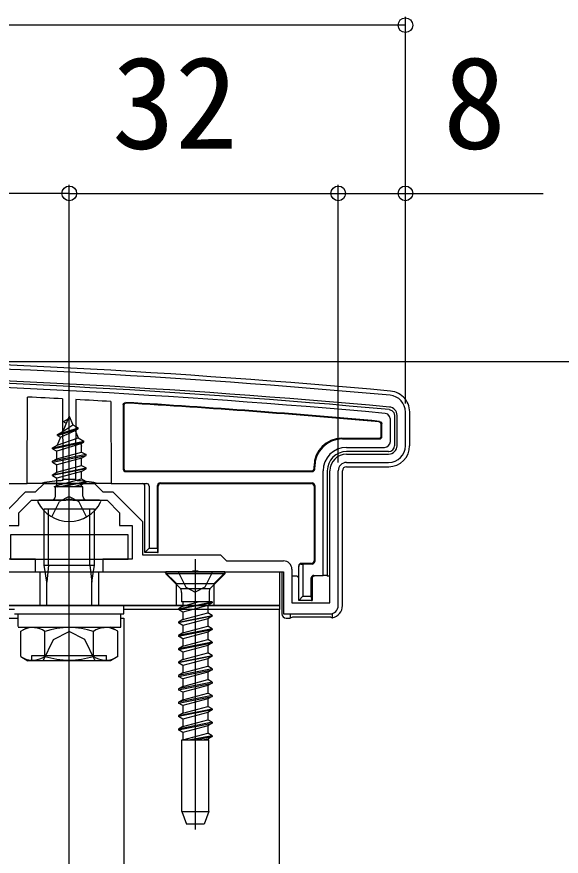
# Model space of a CAD drawing. Units: millimetres, scale not verified. Extents: x -875 to 875, y -1300 to 1292.
# Drawn here: x -646.2 to -581.5, y -273.4 to -173.6 of the extents above; entities that cross this region are included whole.
import ezdxf
from ezdxf.enums import TextEntityAlignment as Align

# ---------------------------------------------------------------- set-up
doc = ezdxf.new("R2010")
doc.units = ezdxf.units.MM
doc.header["$LTSCALE"] = 8
for name, color, linetype in [('0-2_YKK_11', 7, 'Continuous'), ('0-3_YKK_12', 2, 'Continuous'), ('0-4_YKK_13', 4, 'Continuous'), ('0-5_YKK_D', 6, 'Continuous'), ('0-7_YSS_K', 3, 'Continuous')]:
    doc.layers.add(name, color=color, linetype=linetype)
doc.styles.add('ＭＳ ゴシック', font='')
doc.styles.get('ＭＳ ゴシック').set_extended_font_data('MS Gothic')

msp = doc.modelspace()

# ---------------------------------------------------------------- linework, layer by layer
at = {"layer": '0-2_YKK_11'}
for p, q in [((-600, -224.6), (-600, -220.6)), ((-601, -224.6), (-601, -221.002)), ((-607, -225.6), (-602, -225.6)), ((-607, -226.6), (-602, -226.6)), ((-608, -243.6), (-608, -227.6))]:
    msp.add_line(p, q, dxfattribs=at)
for points in [[(-613.5, -239.3), (-613.5, -243.3), (-609, -243.3), (-609, -227.6)], [(-665.5, -238.3), (-658.7, -238.3), (-658, -237.6), (-648.7, -237.6), (-648.7, -233.603), (-645.197, -230.1), (-644, -230.1), (-643, -229.1), (-637, -229.1), (-636, -230.1), (-634.803, -230.1), (-631.3, -233.603), (-631.3, -237.6), (-622, -237.6), (-621.3, -238.3), (-614.5, -238.3)], [(-647.5, -234.1), (-646, -234.1), (-646, -232.6), (-644.5, -231.1), (-640.458, -231.1), (-640.275, -230.98), (-639.725, -230.98), (-639.542, -231.1), (-635.5, -231.1), (-634, -232.6), (-634, -234.1), (-632.5, -234.1), (-632.5, -238.1), (-636, -238.1), (-636, -239.6), (-625.458, -239.6), (-625.275, -239.48), (-624.725, -239.48), (-624.542, -239.6), (-614.5, -239.6), (-614.5, -244.6), (-609, -244.6)], [(-654.542, -239.6), (-644, -239.6), (-644, -238.1), (-647.5, -238.1)]]:
    msp.add_lwpolyline(points, dxfattribs=at)
for centre, radius, start, end in [((-692.416, -1214.498), 1000.003, 84.80207, 89.17236), ((-692.415, -1214.494), 998.598, 84.79997, 89.17204), ((-602, -220.6), 2, 0, 84.80205), ((-602, -221.002), 1, 0, 84.79999), ((-602, -224.6), 2, 270.00001, 359.99999), ((-602, -224.6), 1, 270.00001, 359.99999), ((-607, -227.6), 2, 90.00001, 179.99999), ((-607, -227.6), 1, 90.00001, 179.99999), ((-614.5, -239.3), 1, 0.00001, 89.99999), ((-609, -243.6), 1, 270.00001, 359.99999)]:
    msp.add_arc(centre, radius, start, end, dxfattribs=at)
at = {"layer": '0-3_YKK_12'}
for p, q in [((-615, -244.1), (-633.5, -244.1)), ((-670, -245.1), (-646.057, -245.1)), ((-633.875, -245.1), (-633.5, -245.1)), ((-633.5, -245.1), (-633.5, -1064.1))]:
    msp.add_line(p, q, dxfattribs=at)
msp.add_lwpolyline([(-646.5, -244.1), (-665, -244.1), (-665, -1064.6), (-615, -1064.6), (-615, -244.1)], dxfattribs=at)
at = {"layer": '0-4_YKK_13'}
for p, q in [((-645, -229.1), (-644.946, -218.827)), ((-640.801, -219.033), (-640.751, -228.6)), ((-639.199, -219.117), (-639.249, -228.6)), ((-635.051, -219.348), (-635, -229.1)), ((-640, -234.6), (-640, -220.446)), ((-633.579, -219.752), (-633.579, -227.379)), ((-633.5, -219.836), (-633.5, -227.3)), ((-599.5, -224.605), (-599.5, -220.596)), ((-640, -221.1), (-640.747, -222.903)), ((-640, -221.1), (-639.576, -222.124)), ((-601.8, -224.11), (-601.8, -221.45)), ((-601.3, -221.002), (-601.3, -224.6)), ((-641.4, -223.38), (-638.95, -222.585)), ((-640.747, -222.903), (-639.576, -222.124)), ((-640.6, -221.79), (-640.346, -221.936)), ((-639.576, -222.124), (-638.95, -222.485)), ((-639.301, -222.788), (-638.95, -222.585)), ((-638.95, -222.585), (-638.95, -222.485)), ((-602.879, -223.421), (-602.879, -222.078)), ((-602.8, -223.5), (-602.8, -222.007)), ((-641.032, -223.592), (-641.424, -224.537)), ((-641.4, -223.28), (-640.747, -222.903)), ((-641.4, -223.38), (-641.032, -223.592)), ((-641.032, -223.592), (-639.301, -222.788)), ((-639.301, -222.788), (-638.93, -223.682)), ((-642, -224.87), (-638.25, -224.075)), ((-642, -224.97), (-638.25, -224.175)), ((-642, -224.87), (-641.424, -224.537)), ((-638.634, -224.397), (-641.475, -225.273)), ((-641.424, -224.537), (-638.93, -223.682)), ((-638.93, -223.682), (-638.25, -224.075)), ((-638.634, -224.397), (-638.25, -224.175)), ((-638.634, -224.397), (-638.525, -224.661)), ((-638.25, -224.175), (-638.25, -224.075)), ((-607.579, -223.721), (-603.179, -223.721)), ((-607.5, -223.8), (-603.1, -223.8)), ((-642, -224.97), (-642, -224.87)), ((-642, -224.97), (-641.475, -225.273)), ((-641.475, -226.157), (-641.475, -225.273)), ((-641.475, -226.157), (-638.525, -225.362)), ((-638.525, -225.362), (-638.525, -224.661)), ((-638.525, -225.362), (-638, -225.665)), ((-607, -224.8), (-602.49, -224.8)), ((-602, -225.3), (-607, -225.3)), ((-638, -225.665), (-642, -226.46)), ((-642, -226.56), (-638, -225.765)), ((-642, -226.46), (-641.475, -226.157)), ((-642, -226.56), (-642, -226.46)), ((-642, -226.56), (-641.475, -226.863)), ((-638.525, -226.068), (-641.475, -226.863)), ((-638.525, -226.068), (-638, -225.765)), ((-638.525, -226.952), (-638.525, -226.068)), ((-638, -225.765), (-638, -225.665)), ((-642, -228.05), (-638, -227.255)), ((-638, -227.355), (-642, -228.15)), ((-641.475, -227.747), (-641.475, -226.863)), ((-641.475, -227.747), (-638.525, -226.952)), ((-638.525, -226.952), (-638, -227.255)), ((-610.879, -227.3), (-610.879, -227.021)), ((-610.8, -227.379), (-610.8, -227.1)), ((-607.001, -227.1), (-601.995, -227.1)), ((-642, -228.15), (-641.475, -228.453)), ((-638.525, -227.658), (-641.475, -228.453)), ((-641.475, -229.337), (-641.475, -228.453)), ((-641.475, -229.337), (-638.525, -228.542)), ((-638.525, -228.542), (-638.525, -227.658)), ((-638.525, -228.542), (-638, -228.845)), ((-633.279, -227.679), (-611.1, -227.679)), ((-633.2, -227.6), (-611.179, -227.6)), ((-609.8, -240.021), (-609.8, -227.6)), ((-609.3, -227.6), (-609.3, -240.037)), ((-607.5, -243.603), (-607.5, -227.599)), ((-649.196, -229.1), (-645, -229.1)), ((-644.7, -229.1), (-645, -229.1)), ((-644.427, -229.1), (-644.7, -229.1)), ((-643.437, -229.1), (-644.135, -229.1)), ((-636.563, -229.1), (-643.437, -229.1)), ((-641.779, -229.513), (-641.475, -229.337)), ((-638.365, -229.513), (-641.779, -229.513)), ((-641.635, -230.6), (-641.635, -229.513)), ((-641.358, -229.513), (-638, -228.845)), ((-638, -228.945), (-640.855, -229.513)), ((-640.751, -228.6), (-639.249, -228.6)), ((-640.75, -228.714), (-640.751, -228.6)), ((-638.525, -229.248), (-639.506, -229.513)), ((-639.249, -228.6), (-639.25, -228.714)), ((-638.525, -229.248), (-638, -228.945)), ((-638.525, -229.513), (-638.525, -229.248)), ((-638.365, -230.6), (-638.365, -229.513)), ((-638, -228.945), (-638, -228.845)), ((-635.865, -229.1), (-636.563, -229.1)), ((-635.3, -229.1), (-635.573, -229.1)), ((-635, -229.1), (-635.3, -229.1)), ((-635, -229.1), (-630.804, -229.1)), ((-631, -237.3), (-631, -229.4)), ((-630.5, -229.4), (-630.5, -236.8)), ((-629.5, -236.8), (-629.5, -229.321)), ((-629.421, -237.3), (-629.421, -229.4)), ((-629.2, -229.021), (-611.1, -229.021)), ((-629.121, -229.1), (-611.179, -229.1)), ((-610.879, -229.4), (-610.879, -238.3)), ((-610.8, -229.321), (-610.8, -238.379)), ((-640, -252.668), (-640, -229.668)), ((-636.404, -231.1), (-643.596, -231.1)), ((-642.05, -233.066), (-641.145, -231.251)), ((-640, -230.642), (-641.145, -231.251)), ((-640, -230.642), (-638.855, -231.251)), ((-637.95, -233.066), (-638.855, -231.251)), ((-637, -232.168), (-643, -232.168)), ((-643, -238.822), (-643, -232.168)), ((-642.46, -238.822), (-642.46, -232.168)), ((-637.54, -238.822), (-637.54, -232.168)), ((-637, -238.822), (-637, -232.168)), ((-630.5, -236.8), (-631, -237.3)), ((-629.484, -237.3), (-631, -237.3)), ((-630.5, -236.8), (-629.5, -236.8)), ((-629.5, -236.8), (-629.484, -237.3)), ((-629.484, -237.3), (-629.421, -237.3)), ((-625, -238.1), (-625, -270.261)), ((-643, -238.822), (-637, -238.822)), ((-642.675, -240.822), (-643, -238.822)), ((-642.46, -238.822), (-642.675, -240.822)), ((-637.54, -238.822), (-637.325, -240.822)), ((-637.325, -240.822), (-637, -238.822)), ((-612.7, -238.963), (-612.7, -238.9)), ((-611.179, -238.6), (-612.4, -238.6)), ((-612.4, -238.672), (-612.2, -238.679)), ((-612.2, -238.679), (-612.2, -242.5)), ((-611.1, -238.679), (-612.2, -238.679)), ((-643.5, -239.6), (-643.5, -243.6)), ((-636.5, -239.6), (-636.5, -243.6)), ((-627.25, -241), (-628.65, -239.6)), ((-621.5, -239.6), (-628.5, -239.6)), ((-628.5, -239.6), (-628.5, -239.85)), ((-621.5, -239.85), (-628.5, -239.85)), ((-628.5, -239.85), (-626.869, -241.481)), ((-627.05, -239.6), (-626.145, -241.415)), ((-621.5, -239.85), (-623.131, -241.481)), ((-622.75, -241), (-621.35, -239.6)), ((-621.5, -239.6), (-621.5, -239.85)), ((-613, -240.1), (-613.398, -240.1)), ((-611.2, -242.5), (-611.2, -240.321)), ((-611.114, -240.406), (-611.114, -240.408)), ((-611.114, -240.408), (-611.114, -243)), ((-610.9, -240.021), (-609.8, -240.021)), ((-609.3, -240.037), (-609.8, -240.021)), ((-609.3, -240.037), (-609.3, -240.1)), ((-609.002, -240.1), (-609.3, -240.1)), ((-642.675, -243.6), (-642.675, -240.822)), ((-637.325, -243.6), (-637.325, -240.822)), ((-627.25, -243.6), (-627.25, -241)), ((-627.25, -241), (-622.75, -241)), ((-626.145, -241.415), (-625, -242.024)), ((-622.75, -243.6), (-622.75, -241)), ((-626.771, -241.6), (-623.229, -241.6)), ((-626.635, -242.046), (-626.635, -243.188)), ((-623.365, -242.046), (-623.365, -243.188)), ((-612.2, -242.5), (-611.2, -242.5)), ((-611.2, -242.5), (-611.184, -243)), ((-627, -243.983), (-623, -243.188)), ((-623, -243.288), (-627, -244.083)), ((-623, -243.188), (-626.635, -243.188)), ((-626.475, -243.188), (-626.475, -243.679)), ((-626.475, -243.679), (-624.65, -243.188)), ((-623, -243.288), (-623.525, -243.591)), ((-623, -243.188), (-623, -243.288)), ((-611.184, -243), (-612.7, -243)), ((-611.184, -243), (-611.114, -243)), ((-646.5, -243.6), (-633.5, -243.6)), ((-633.5, -244.6), (-633.5, -243.6)), ((-626.475, -243.679), (-627, -243.983)), ((-627, -243.983), (-627, -244.083)), ((-626.475, -244.386), (-627, -244.083)), ((-623.525, -243.591), (-626.475, -244.386)), ((-626.475, -244.386), (-626.475, -245.269)), ((-626.475, -245.269), (-623.525, -244.474)), ((-623.525, -243.591), (-623.525, -244.474)), ((-623, -244.778), (-623.525, -244.474)), ((-608.7, -244.554), (-608.7, -245.07)), ((-646.5, -244.6), (-633.5, -244.6)), ((-646.057, -244.6), (-633.875, -244.6)), ((-646.057, -246.122), (-646.057, -244.6)), ((-627, -245.573), (-623, -244.778)), ((-623, -244.878), (-627, -245.673)), ((-623.525, -245.181), (-626.475, -245.976)), ((-623.525, -245.181), (-623.525, -246.064)), ((-614.201, -245.1), (-613.7, -245.1)), ((-613.7, -244.6), (-613.7, -245.1)), ((-613.535, -245.024), (-613.7, -245.1)), ((-609.163, -245.008), (-613.237, -245.008)), ((-645.774, -246.668), (-644.907, -246.168)), ((-644.907, -246.168), (-635.093, -246.168)), ((-634.226, -246.668), (-635.093, -246.168)), ((-626.475, -245.976), (-627, -245.673)), ((-623, -246.368), (-627, -247.163)), ((-627, -247.263), (-623, -246.468)), ((-626.475, -245.976), (-626.475, -246.859)), ((-626.475, -246.859), (-623.525, -246.064)), ((-623, -246.368), (-623.525, -246.064)), ((-623, -246.468), (-623.525, -246.771)), ((-623, -246.368), (-623, -246.468)), ((-645.774, -249.668), (-645.774, -246.668)), ((-642.887, -249.653), (-642.887, -246.683)), ((-641.854, -247.668), (-640, -246.683)), ((-638.146, -247.668), (-640, -246.683)), ((-637.113, -249.653), (-637.113, -246.683)), ((-634.226, -249.668), (-634.226, -246.668)), ((-626.475, -246.859), (-627, -247.163)), ((-627, -247.163), (-627, -247.263)), ((-626.475, -247.566), (-627, -247.263)), ((-623.525, -246.771), (-626.475, -247.566)), ((-623.525, -246.771), (-623.525, -247.654)), ((-643.1, -250.168), (-641.854, -247.668)), ((-636.9, -250.168), (-638.146, -247.668)), ((-623, -247.958), (-627, -248.753)), ((-626.475, -248.449), (-627, -248.753)), ((-626.475, -247.566), (-626.475, -248.449)), ((-626.475, -248.449), (-623.525, -247.654)), ((-623.525, -248.361), (-626.475, -249.156)), ((-623, -247.958), (-623.525, -247.654)), ((-623, -248.058), (-623.525, -248.361)), ((-623.525, -248.361), (-623.525, -249.244)), ((-623, -247.958), (-623, -248.058)), ((-627, -248.753), (-627, -248.853)), ((-627, -250.343), (-623, -249.548)), ((-626.475, -249.156), (-626.475, -250.039)), ((-626.475, -250.039), (-623.525, -249.244)), ((-623, -249.548), (-623.525, -249.244)), ((-623, -249.548), (-623, -249.648)), ((-645.774, -249.668), (-644.907, -250.168)), ((-635.093, -250.168), (-644.907, -250.168)), ((-644.432, -250.168), (-644.432, -249.568)), ((-644.432, -249.568), (-635.568, -249.568)), ((-635.568, -250.168), (-635.568, -249.568)), ((-634.226, -249.668), (-635.093, -250.168)), ((-623, -249.648), (-627, -250.443)), ((-626.475, -250.039), (-627, -250.343)), ((-627, -250.343), (-627, -250.443)), ((-626.475, -250.746), (-627, -250.443)), ((-623.525, -249.951), (-626.475, -250.746)), ((-623, -249.648), (-623.525, -249.951)), ((-623.525, -249.951), (-623.525, -250.834)), ((-623, -251.138), (-627, -251.933)), ((-627, -252.033), (-623, -251.238)), ((-626.475, -250.746), (-626.475, -251.629)), ((-626.475, -251.629), (-623.525, -250.834)), ((-623.525, -251.541), (-626.475, -252.336)), ((-623, -251.138), (-623.525, -250.834)), ((-623, -251.238), (-623.525, -251.541)), ((-623.525, -251.541), (-623.525, -252.424)), ((-623, -251.138), (-623, -251.238)), ((-626.475, -251.629), (-627, -251.933)), ((-627, -251.933), (-627, -252.033)), ((-626.475, -252.336), (-627, -252.033)), ((-626.475, -252.336), (-626.475, -253.219)), ((-626.475, -253.219), (-623.525, -252.424)), ((-623, -252.728), (-623.525, -252.424)), ((-623, -252.728), (-627, -253.523)), ((-627, -253.623), (-623, -252.828)), ((-623.525, -253.131), (-626.475, -253.926)), ((-623, -252.828), (-623.525, -253.131)), ((-623.525, -253.131), (-623.525, -254.014)), ((-623, -252.728), (-623, -252.828)), ((-626.475, -253.926), (-627, -253.623)), ((-623, -254.318), (-627, -255.113)), ((-627, -255.213), (-623, -254.418)), ((-626.475, -253.926), (-626.475, -254.809)), ((-626.475, -254.809), (-623.525, -254.014)), ((-623, -254.318), (-623.525, -254.014)), ((-623, -254.418), (-623.525, -254.721)), ((-623, -254.318), (-623, -254.418)), ((-626.475, -254.809), (-627, -255.113)), ((-627, -255.113), (-627, -255.213)), ((-626.475, -255.516), (-627, -255.213)), ((-623.525, -254.721), (-626.475, -255.516)), ((-626.475, -255.516), (-626.475, -256.399)), ((-623.525, -254.721), (-623.525, -255.604)), ((-627, -256.703), (-623, -255.908)), ((-623, -256.008), (-627, -256.803)), ((-626.475, -256.399), (-627, -256.703)), ((-626.475, -256.399), (-623.525, -255.604)), ((-623.525, -256.311), (-626.475, -257.106)), ((-623, -255.908), (-623.525, -255.604)), ((-623, -256.008), (-623.525, -256.311)), ((-623.525, -256.311), (-623.525, -257.194)), ((-623, -255.908), (-623, -256.008)), ((-627, -256.703), (-627, -256.803)), ((-626.475, -257.106), (-627, -256.803)), ((-623, -257.498), (-627, -258.293)), ((-626.475, -257.106), (-626.475, -257.989)), ((-626.475, -257.989), (-623.525, -257.194)), ((-623, -257.498), (-623.525, -257.194)), ((-623, -257.498), (-623, -257.598)), ((-627, -258.393), (-623, -257.598)), ((-626.475, -257.989), (-627, -258.293)), ((-627, -258.293), (-627, -258.393)), ((-626.475, -258.696), (-627, -258.393)), ((-623.525, -257.901), (-626.475, -258.696)), ((-623, -257.598), (-623.525, -257.901)), ((-623.525, -257.901), (-623.525, -258.784)), ((-626.475, -258.696), (-626.475, -259.579)), ((-626.475, -259.579), (-623.525, -258.784)), ((-623, -259.088), (-625.579, -259.6)), ((-625.075, -259.6), (-623, -259.188)), ((-623, -259.088), (-623.525, -258.784)), ((-623.525, -259.491), (-623.525, -259.6)), ((-626.6, -268.1), (-626.6, -259.6)), ((-626.6, -259.6), (-623.4, -259.6)), ((-626.475, -259.579), (-626.511, -259.6)), ((-623.4, -268.1), (-623.4, -259.6)), ((-626.6, -268.1), (-623.4, -268.1)), ((-626.6, -268.1), (-626.054, -269.6)), ((-623.4, -268.1), (-623.946, -269.6)), ((-623.946, -269.6), (-626.054, -269.6))]:
    msp.add_line(p, q, dxfattribs=at)
for points in [[(-599.5, -220.596), (-599.512, -220.349), (-599.548, -220.107), (-599.608, -219.868), (-599.692, -219.636), (-599.797, -219.414), (-599.923, -219.204), (-600.071, -219.006), (-600.237, -218.824), (-600.419, -218.661), (-600.617, -218.515), (-600.83, -218.389), (-601.052, -218.285), (-601.283, -218.204), (-601.523, -218.145), (-601.769, -218.111)], [(-633.579, -219.752), (-633.535, -219.597), (-633.418, -219.487), (-633.261, -219.453)], [(-633.182, -219.536), (-633.34, -219.57), (-633.456, -219.68), (-633.5, -219.836)], [(-601.928, -220.305), (-601.929, -220.305), (-601.93, -220.305), (-601.931, -220.305), (-601.932, -220.305), (-601.934, -220.305), (-601.937, -220.305)], [(-601.928, -220.305), (-601.612, -220.42), (-601.385, -220.668), (-601.3, -220.993)], [(-640.6, -221.79), (-640.6, -221.69), (-640.133, -221.42)], [(-601.8, -221.45), (-601.882, -221.122), (-602.109, -220.873), (-602.428, -220.762)], [(-641.4, -223.38), (-641.4, -223.28), (-638.95, -222.485)], [(-602.879, -222.078), (-602.915, -221.936), (-603.013, -221.828), (-603.152, -221.78)], [(-603.073, -221.708), (-602.935, -221.756), (-602.836, -221.864), (-602.8, -222.007)], [(-638.525, -227.658), (-638, -227.355), (-638, -227.255)], [(-642, -228.15), (-642, -228.05), (-641.475, -227.747)], [(-644.135, -229.1), (-644.194, -229.1), (-644.298, -229.1), (-644.427, -229.1)], [(-640.75, -228.714), (-640.779, -228.74), (-640.861, -228.761), (-640.981, -228.773)], [(-639.019, -228.773), (-639.139, -228.761), (-639.221, -228.74), (-639.25, -228.714)], [(-635.573, -229.1), (-635.702, -229.1), (-635.806, -229.1), (-635.865, -229.1)], [(-612.2, -242.5), (-612.7, -243), (-612.7, -238.963)], [(-665.3, -239.6), (-614.7, -239.6), (-614.7, -244.601)], [(-622.95, -239.6), (-623.855, -241.415), (-625, -242.024)], [(-646.5, -244.1), (-665, -244.1), (-665, -243.6), (-615, -243.6), (-615, -244.1), (-633.5, -244.1)], [(-646.057, -246.168), (-633.875, -246.168), (-633.875, -244.646)], [(-626.475, -245.269), (-627, -245.573), (-627, -245.673)], [(-623, -244.778), (-623, -244.878), (-623.525, -245.181)], [(-608.865, -245.01), (-608.904, -245.007), (-608.982, -245.008), (-609.088, -245.009)], [(-626.475, -249.156), (-627, -248.853), (-623, -248.058)], [(-626.475, -253.219), (-627, -253.523), (-627, -253.623)], [(-623, -259.088), (-623, -259.188), (-623.525, -259.491), (-623.931, -259.6)]]:
    msp.add_lwpolyline(points, dxfattribs=at)
for points in [[(-647, -238.1), (-633, -238.1), (-633, -235.2), (-647, -235.2)], [(-665, -239.6), (-615, -239.6), (-615, -243.6), (-665, -243.6)]]:
    msp.add_lwpolyline(points, close=True, dxfattribs=at)
for centre, radius, start, end in [((-692.416, -1214.496), 1000.5, 84.80182, 89.17264), ((-692.416, -1214.496), 998.3, 84.79997, 89.17203), ((-692.416, -1214.496), 997.8, 84.82571, 89.14344), ((-692.416, -1214.496), 996.8, 87.03188, 87.27044), ((-692.416, -1214.496), 996.8, 86.70088, 86.9397), ((-692.416, -1214.496), 996.8, 84.85772, 86.5978), ((-692.416, -1214.496), 996.721, 84.86185, 86.59301), ((-602, -221.002), 0.7, 0, 0.70787), ((-603.179, -223.421), 0.3, 270.00157, 359.99843), ((-603.1, -223.5), 0.3, 270.00157, 359.99843), ((-607, -227.6), 2.8, 90, 180), ((-607, -227.6), 2.3, 90, 180), ((-602, -224.6), 0.7, 270, 270.77436), ((-602, -224.6), 0.7, 270.77436, 359.22564), ((-602, -224.6), 0.7, 359.22564, 0), ((-633.279, -227.379), 0.3, 180.00157, 269.99843), ((-633.2, -227.3), 0.3, 180.00157, 269.99843), ((-611.179, -227.3), 0.3, 270.00157, 359.99843), ((-611.1, -227.379), 0.3, 270.00157, 359.99843), ((-631.3, -229.4), 0.3, 0, 90), ((-629.2, -229.321), 0.3, 90.00157, 179.99843), ((-629.121, -229.4), 0.3, 90.00157, 179.99843), ((-611.179, -229.4), 0.3, 0.00157, 89.99843), ((-611.1, -229.321), 0.3, 0.00157, 89.99843), ((-643.596, -231.254), 0.154, 90, 207.28096), ((-640, -229.4), 4.2, 207.28096, 332.71904), ((-642.135, -230.6), 0.5, 270, 0), ((-637.865, -230.6), 0.5, 180, 270), ((-636.404, -231.254), 0.154, 332.71904, 90), ((-611.179, -238.3), 0.3, 270.00157, 359.99843), ((-611.1, -238.379), 0.3, 270.00157, 359.99843), ((-612.4, -238.9), 0.3, 90, 180), ((-613, -240.4), 0.3, 0, 90), ((-610.9, -240.321), 0.3, 90.00157, 179.99843), ((-627.435, -242.046), 0.8, 0, 45), ((-622.565, -242.046), 0.8, 135, 180), ((-644.345, -248.834), 2.598, 55.86369, 115.45615), ((-640, -255.79), 9.553, 72.41205, 107.58795), ((-635.655, -248.834), 2.598, 64.54385, 124.13631), ((-644.345, -247.503), 2.598, 244.54385, 304.13631), ((-640, -240.546), 9.553, 252.41205, 287.58795), ((-635.655, -247.503), 2.598, 235.86369, 295.45615)]:
    msp.add_arc(centre, radius, start, end, dxfattribs=at)
for centre, major_axis, ratio, start_param, end_param in [((-607.578, -227.022), (-2.334, 2.334), 0.999973, 5.497801, 7.06857), ((-607.5, -227.1), (-2.334, 2.334), 0.999973, 5.497801, 7.06857), ((-602.51, -224.09), (-0.509, 0.509), 0.973329, 2.36971, 3.913476), ((-602.005, -224.595), (1.774, -1.774), 0.99628, 5.499651, 7.06672), ((-606.999, -227.601), (-0.355, 0.355), 0.99628, 5.499651, 7.06672), ((-640, -229.599), (4.247, 0), 0.2, 1.803805, 2.513565), ((-640, -229.599), (4.247, 0), 0.2, 0.628028, 1.337787), ((-630.804, -229.4), (0.304, 0), 0.986394, 6.283185, 7.853982), ((-612.4, -238.972), (-0.214, 0.217), 0.969074, 5.490152, 7.060948), ((-613.397, -240.4), (-0.302, 0.012), 0.991215, 4.751987, 5.097341), ((-613, -240.406), (-0.213, 0.213), 0.994778, 3.929609, 5.495169), ((-610.815, -240.406), (0.115, 0.277), 0.992623, 0.395324, 1.960884), ((-609.003, -240.4), (-0.302, -0.012), 0.991215, 4.664711, 4.672791), ((-609.003, -243.597), (1.065, -1.065), 0.99628, 5.698805, 7.06672), ((-614.199, -244.599), (-0.355, -0.355), 0.99628, 5.499651, 7.06672), ((-613.237, -245.027), (0.3, 0), 0.061163, 1.570796, 3.009041), ((-609.163, -245.027), (0.3, 0), 0.061163, 1.320594, 1.570796), ((-609.259, -243.341), (2.691, -1.61), 0.42434, 5.103385, 5.163826)]:
    msp.add_ellipse(centre, major_axis=major_axis, ratio=ratio, start_param=start_param, end_param=end_param, dxfattribs=at)
at = {"layer": '0-5_YKK_D'}
for p, q in [((-600, -219.6), (-600, -173.6)), ((-600, -174.6), (-680, -174.6)), ((-640, -218.292), (-640, -193.6)), ((-640, -218.292), (-640, -193.6)), ((-608, -226.6), (-608, -193.6)), ((-608, -226.6), (-608, -193.6)), ((-600, -219.6), (-600, -193.6)), ((-640, -194.6), (-672, -194.6)), ((-640, -194.6), (-608, -194.6)), ((-677, -214.6), (-479, -214.6))]:
    msp.add_line(p, q, dxfattribs=at)
msp.add_lwpolyline([(-608, -194.6), (-600, -194.6), (-583.636, -194.6)], dxfattribs=at)
for centre in [(-600, -174.6), (-640, -194.6), (-640, -194.6), (-608, -194.6), (-608, -194.6), (-600, -194.6)]:
    msp.add_circle(centre, 0.875, dxfattribs=at)
at = {"layer": '0-7_YSS_K'}
msp.add_line((-640, -1204.776), (-640, -203.382), dxfattribs=at)

# ---------------------------------------------------------------- texts
at = {"layer": '0-5_YKK_D', "style": 'ＭＳ ゴシック'}
for s, p in [('32', (-634.909, -192.6)), ('8', (-595.523, -192.6))]:
    msp.add_text(s, height=11, dxfattribs=at).set_placement(p, align=Align.BOTTOM_LEFT)

doc.saveas('drawing.dxf')
